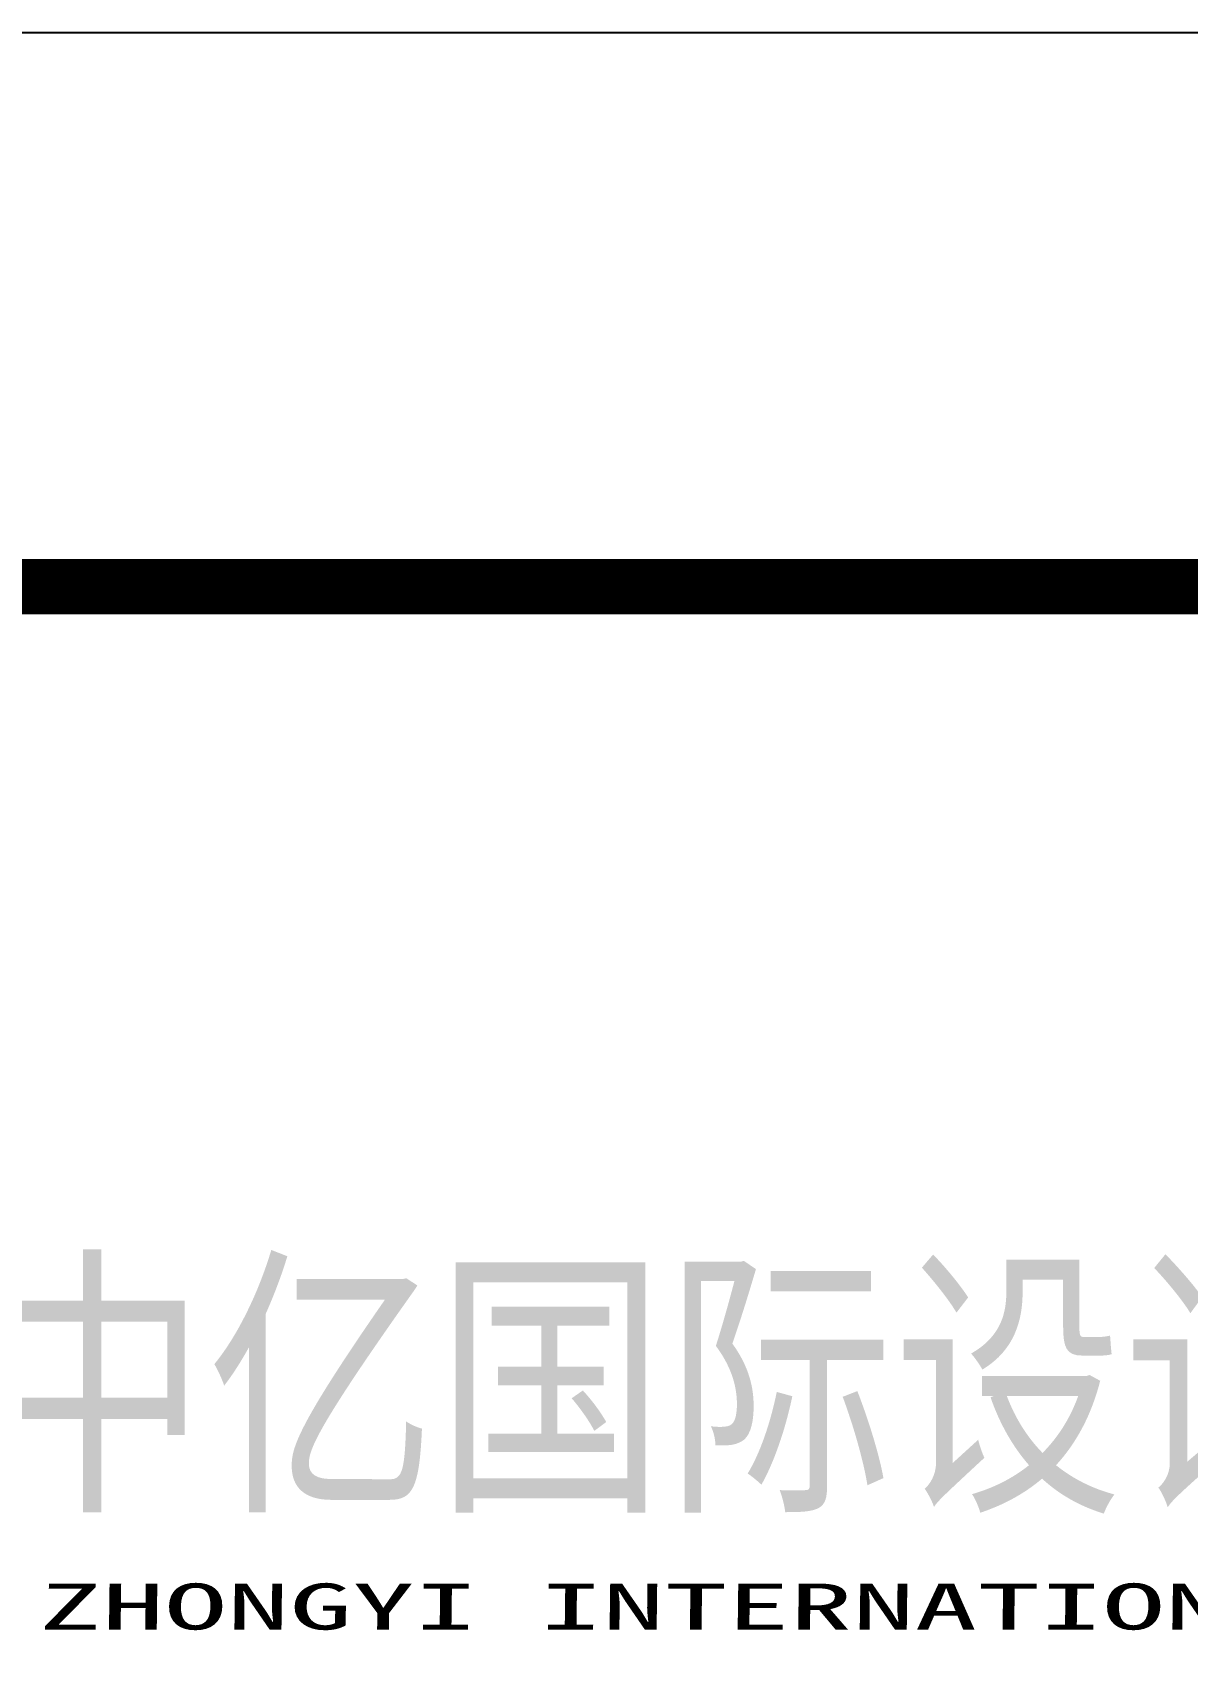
# Model space of a CAD drawing. Extents: x -695846 to 822170, y -413475 to 397179.
# Drawn here: x 387525 to 389611, y 18548 to 21491 of the extents above; entities that cross this region are included whole.
import ezdxf

# ---------------------------------------------------------------- set-up
doc = ezdxf.new("R2010")
doc.units = 0
doc.header["$LTSCALE"] = 1000
doc.header["$MEASUREMENT"] = 0
doc.layers.add('T-图框-175', color=175, linetype='Continuous')
doc.layers.add('TK', color=4, linetype='Continuous')
doc.styles.add('-宋体', font='', dxfattribs={"width": 0.8})
doc.styles.add('TK2', font='simhei.ttf', dxfattribs={"width": 0.7, "oblique": 0.7})
doc.styles.get('-宋体').set_extended_font_data('NSimSun')

# ---------------------------------------------------------------- blocks, each defined once
blk = doc.blocks.new('中亿国际')
at = {"layer": 'TK', "style": '-宋体', "width": 0.8}
blk.add_text('中亿国际设计集团有限公司', height=378.827, dxfattribs=at).set_placement((2527839.9, -168709.6))
at = {"layer": 'TK', "lineweight": 20, "insert": (2527949.6, -168878.7), "char_height": 83, "attachment_point": 1, "style": 'TK2'}
blk.add_mtext_dynamic_manual_height_columns('{\\W2;ZHONGYI INTERNATIONAL DESIGN GROUP LIMITED}', width=5030.068, gutter_width=2000, heights=[0], dxfattribs=at)
blk = doc.blocks.new('3er1t35wer1t')
blk.add_line((320885.4, 303477.1), (313385.4, 303477.1))
at = {"layer": 'TK', "color": 7}
blk.add_lwpolyline([(313385.4, 263477.1), (313385.4, 303477.1), (320885.4, 303477.1), (320885.4, 263477.1)], close=True, dxfattribs=at)
at = {"lineweight": 20}
blk.add_blockref('中亿国际', (-2213347.2, 470556.4), dxfattribs=at)

msp = doc.modelspace()

# ---------------------------------------------------------------- linework, layer by layer
at = {"layer": 'T-图框-175'}
msp.add_lwpolyline([(335419.9, -20508.6), (335419.9, 21491.4), (394819.9, 21491.4), (394819.9, -20508.6)], close=True, dxfattribs=at)
at = {"layer": 'T-图框-175', "const_width": 100}
msp.add_lwpolyline([(337919.9, -19508.6), (393819.9, -19508.6), (393819.9, 20491.4), (337919.9, 20491.4)], close=True, dxfattribs=at)

# ---------------------------------------------------------------- block references
msp.add_blockref('3er1t35wer1t', (72934.4, -282985.7))

doc.saveas('drawing.dxf')
